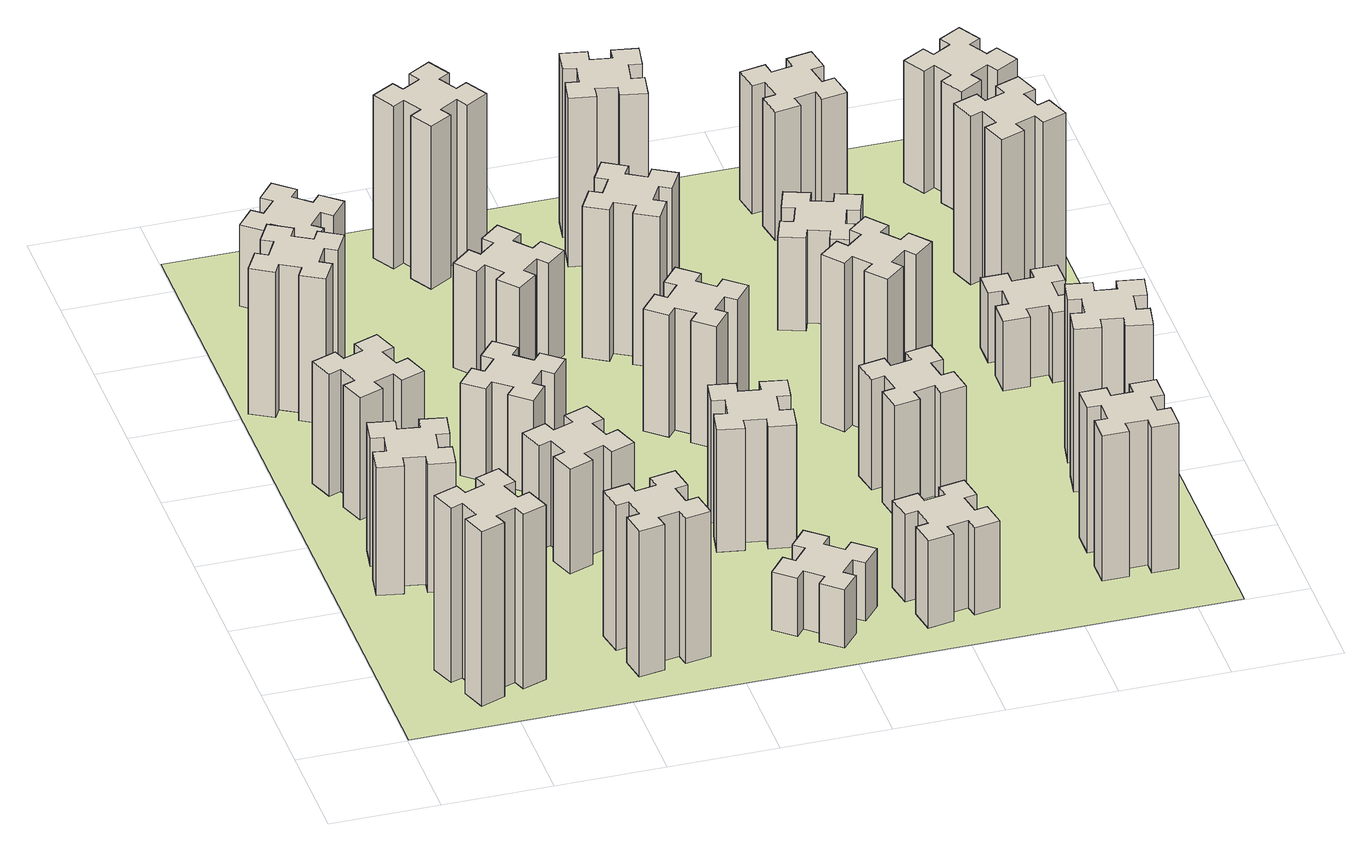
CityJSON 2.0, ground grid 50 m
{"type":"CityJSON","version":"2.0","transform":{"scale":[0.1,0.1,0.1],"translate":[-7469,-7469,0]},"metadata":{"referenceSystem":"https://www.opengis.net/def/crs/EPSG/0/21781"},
"CityObjects":{
"building1":{"type":"Building","attributes":{"class":"1000","function":"1000","usage":"1000","yearOfConstruction":2016,"roofType":"1000","measuredHeight":90,"storeysAboveGround":30,"storeysBelowGround":0},"geometry":[{"type":"Solid","lod":"1","boundaries":[[[[0,1,2,3,4,5,6,7,8,9,10,11,12,13,14,15,16,17,18,19]],[[17,16,20,21]],[[16,15,22,20]],[[15,14,23,22]],[[14,13,24,23]],[[13,12,25,24]],[[12,11,26,25]],[[11,10,27,26]],[[10,9,28,27]],[[9,8,29,28]],[[8,7,30,29]],[[7,6,31,30]],[[6,5,32,31]],[[5,4,33,32]],[[4,3,34,33]],[[3,2,35,34]],[[2,1,36,35]],[[1,0,37,36]],[[0,19,38,37]],[[19,18,39,38]],[[18,17,21,39]],[[24,25,26,27,28,29,30,31,32,33,34,35,36,37,38,39,21,20,22,23]]]]}]},
"building2":{"type":"Building","attributes":{"class":"1000","function":"1000","usage":"1000","yearOfConstruction":2016,"roofType":"1000","measuredHeight":66,"storeysAboveGround":30,"storeysBelowGround":0},"geometry":[{"type":"Solid","lod":"1","boundaries":[[[[40,41,42,43,44,45,46,47,48,49,50,51,52,53,54,55,56,57,58,59]],[[57,56,60,61]],[[56,55,62,60]],[[55,54,63,62]],[[54,53,64,63]],[[53,52,65,64]],[[52,51,66,65]],[[51,50,67,66]],[[50,49,68,67]],[[49,48,69,68]],[[48,47,70,69]],[[47,46,71,70]],[[46,45,72,71]],[[45,44,73,72]],[[44,43,74,73]],[[43,42,75,74]],[[42,41,76,75]],[[41,40,77,76]],[[40,59,78,77]],[[59,58,79,78]],[[58,57,61,79]],[[64,65,66,67,68,69,70,71,72,73,74,75,76,77,78,79,61,60,62,63]]]]}]},
"building3":{"type":"Building","attributes":{"class":"1000","function":"1000","usage":"1000","yearOfConstruction":2016,"roofType":"1000","measuredHeight":63,"storeysAboveGround":30,"storeysBelowGround":0},"geometry":[{"type":"Solid","lod":"1","boundaries":[[[[80,81,82,83,84,85,86,87,88,89,90,91,92,93,94,95,96,97,98,99]],[[97,96,100,101]],[[96,95,102,100]],[[95,94,103,102]],[[94,93,104,103]],[[93,92,105,104]],[[92,91,106,105]],[[91,90,107,106]],[[90,89,108,107]],[[89,88,109,108]],[[88,87,110,109]],[[87,86,111,110]],[[86,85,112,111]],[[85,84,113,112]],[[84,83,114,113]],[[83,82,115,114]],[[82,81,116,115]],[[81,80,117,116]],[[80,99,118,117]],[[99,98,119,118]],[[98,97,101,119]],[[104,105,106,107,108,109,110,111,112,113,114,115,116,117,118,119,101,100,102,103]]]]}]},
"building4":{"type":"Building","attributes":{"class":"1000","function":"1000","usage":"1000","yearOfConstruction":2016,"roofType":"1000","measuredHeight":75,"storeysAboveGround":30,"storeysBelowGround":0},"geometry":[{"type":"Solid","lod":"1","boundaries":[[[[120,121,122,123,124,125,126,127,128,129,130,131,132,133,134,135,136,137,138,139]],[[137,136,140,141]],[[136,135,142,140]],[[135,134,143,142]],[[134,133,144,143]],[[133,132,145,144]],[[132,131,146,145]],[[131,130,147,146]],[[130,129,148,147]],[[129,128,149,148]],[[128,127,150,149]],[[127,126,151,150]],[[126,125,152,151]],[[125,124,153,152]],[[124,123,154,153]],[[123,122,155,154]],[[122,121,156,155]],[[121,120,157,156]],[[120,139,158,157]],[[139,138,159,158]],[[138,137,141,159]],[[144,145,146,147,148,149,150,151,152,153,154,155,156,157,158,159,141,140,142,143]]]]}]},
"building5":{"type":"Building","attributes":{"class":"1000","function":"1000","usage":"1000","yearOfConstruction":2016,"roofType":"1000","measuredHeight":75,"storeysAboveGround":30,"storeysBelowGround":0},"geometry":[{"type":"Solid","lod":"1","boundaries":[[[[160,161,162,163,164,165,166,167,168,169,170,171,172,173,174,175,176,177,178,179]],[[177,176,180,181]],[[176,175,182,180]],[[175,174,183,182]],[[174,173,184,183]],[[173,172,185,184]],[[172,171,186,185]],[[171,170,187,186]],[[170,169,188,187]],[[169,168,189,188]],[[168,167,190,189]],[[167,166,191,190]],[[166,165,192,191]],[[165,164,193,192]],[[164,163,194,193]],[[163,162,195,194]],[[162,161,196,195]],[[161,160,197,196]],[[160,179,198,197]],[[179,178,199,198]],[[178,177,181,199]],[[184,185,186,187,188,189,190,191,192,193,194,195,196,197,198,199,181,180,182,183]]]]}]},
"building6":{"type":"Building","attributes":{"class":"1000","function":"1000","usage":"1000","yearOfConstruction":2016,"roofType":"1000","measuredHeight":42,"storeysAboveGround":30,"storeysBelowGround":0},"geometry":[{"type":"Solid","lod":"1","boundaries":[[[[200,201,202,203,204,205,206,207,208,209,210,211,212,213,214,215,216,217,218,219]],[[217,216,220,221]],[[216,215,222,220]],[[215,214,223,222]],[[214,213,224,223]],[[213,212,225,224]],[[212,211,226,225]],[[211,210,227,226]],[[210,209,228,227]],[[209,208,229,228]],[[208,207,230,229]],[[207,206,231,230]],[[206,205,232,231]],[[205,204,233,232]],[[204,203,234,233]],[[203,202,235,234]],[[202,201,236,235]],[[201,200,237,236]],[[200,219,238,237]],[[219,218,239,238]],[[218,217,221,239]],[[224,225,226,227,228,229,230,231,232,233,234,235,236,237,238,239,221,220,222,223]]]]}]},
"building7":{"type":"Building","attributes":{"class":"1000","function":"1000","usage":"1000","yearOfConstruction":2016,"roofType":"1000","measuredHeight":54,"storeysAboveGround":30,"storeysBelowGround":0},"geometry":[{"type":"Solid","lod":"1","boundaries":[[[[240,241,242,243,244,245,246,247,248,249,250,251,252,253,254,255,256,257,258,259]],[[257,256,260,261]],[[256,255,262,260]],[[255,254,263,262]],[[254,253,264,263]],[[253,252,265,264]],[[252,251,266,265]],[[251,250,267,266]],[[250,249,268,267]],[[249,248,269,268]],[[248,247,270,269]],[[247,246,271,270]],[[246,245,272,271]],[[245,244,273,272]],[[244,243,274,273]],[[243,242,275,274]],[[242,241,276,275]],[[241,240,277,276]],[[240,259,278,277]],[[259,258,279,278]],[[258,257,261,279]],[[264,265,266,267,268,269,270,271,272,273,274,275,276,277,278,279,261,260,262,263]]]]}]},
"building8":{"type":"Building","attributes":{"class":"1000","function":"1000","usage":"1000","yearOfConstruction":2016,"roofType":"1000","measuredHeight":48,"storeysAboveGround":30,"storeysBelowGround":0},"geometry":[{"type":"Solid","lod":"1","boundaries":[[[[280,281,282,283,284,285,286,287,288,289,290,291,292,293,294,295,296,297,298,299]],[[297,296,300,301]],[[296,295,302,300]],[[295,294,303,302]],[[294,293,304,303]],[[293,292,305,304]],[[292,291,306,305]],[[291,290,307,306]],[[290,289,308,307]],[[289,288,309,308]],[[288,287,310,309]],[[287,286,311,310]],[[286,285,312,311]],[[285,284,313,312]],[[284,283,314,313]],[[283,282,315,314]],[[282,281,316,315]],[[281,280,317,316]],[[280,299,318,317]],[[299,298,319,318]],[[298,297,301,319]],[[304,305,306,307,308,309,310,311,312,313,314,315,316,317,318,319,301,300,302,303]]]]}]},
"building9":{"type":"Building","attributes":{"class":"1000","function":"1000","usage":"1000","yearOfConstruction":2016,"roofType":"1000","measuredHeight":54,"storeysAboveGround":30,"storeysBelowGround":0},"geometry":[{"type":"Solid","lod":"1","boundaries":[[[[320,321,322,323,324,325,326,327,328,329,330,331,332,333,334,335,336,337,338,339]],[[337,336,340,341]],[[336,335,342,340]],[[335,334,343,342]],[[334,333,344,343]],[[333,332,345,344]],[[332,331,346,345]],[[331,330,347,346]],[[330,329,348,347]],[[329,328,349,348]],[[328,327,350,349]],[[327,326,351,350]],[[326,325,352,351]],[[325,324,353,352]],[[324,323,354,353]],[[323,322,355,354]],[[322,321,356,355]],[[321,320,357,356]],[[320,339,358,357]],[[339,338,359,358]],[[338,337,341,359]],[[344,345,346,347,348,349,350,351,352,353,354,355,356,357,358,359,341,340,342,343]]]]}]},
"building10":{"type":"Building","attributes":{"class":"1000","function":"1000","usage":"1000","yearOfConstruction":2016,"roofType":"1000","measuredHeight":30,"storeysAboveGround":30,"storeysBelowGround":0},"geometry":[{"type":"Solid","lod":"1","boundaries":[[[[360,361,362,363,364,365,366,367,368,369,370,371,372,373,374,375,376,377,378,379]],[[377,376,380,381]],[[376,375,382,380]],[[375,374,383,382]],[[374,373,384,383]],[[373,372,385,384]],[[372,371,386,385]],[[371,370,387,386]],[[370,369,388,387]],[[369,368,389,388]],[[368,367,390,389]],[[367,366,391,390]],[[366,365,392,391]],[[365,364,393,392]],[[364,363,394,393]],[[363,362,395,394]],[[362,361,396,395]],[[361,360,397,396]],[[360,379,398,397]],[[379,378,399,398]],[[378,377,381,399]],[[384,385,386,387,388,389,390,391,392,393,394,395,396,397,398,399,381,380,382,383]]]]}]},
"building11":{"type":"Building","attributes":{"class":"1000","function":"1000","usage":"1000","yearOfConstruction":2016,"roofType":"1000","measuredHeight":84,"storeysAboveGround":30,"storeysBelowGround":0},"geometry":[{"type":"Solid","lod":"1","boundaries":[[[[400,401,402,403,404,405,406,407,408,409,410,411,412,413,414,415,416,417,418,419]],[[417,416,420,421]],[[416,415,422,420]],[[415,414,423,422]],[[414,413,424,423]],[[413,412,425,424]],[[412,411,426,425]],[[411,410,427,426]],[[410,409,428,427]],[[409,408,429,428]],[[408,407,430,429]],[[407,406,431,430]],[[406,405,432,431]],[[405,404,433,432]],[[404,403,434,433]],[[403,402,435,434]],[[402,401,436,435]],[[401,400,437,436]],[[400,419,438,437]],[[419,418,439,438]],[[418,417,421,439]],[[424,425,426,427,428,429,430,431,432,433,434,435,436,437,438,439,421,420,422,423]]]]}]},
"building12":{"type":"Building","attributes":{"class":"1000","function":"1000","usage":"1000","yearOfConstruction":2016,"roofType":"1000","measuredHeight":63,"storeysAboveGround":30,"storeysBelowGround":0},"geometry":[{"type":"Solid","lod":"1","boundaries":[[[[440,441,442,443,444,445,446,447,448,449,450,451,452,453,454,455,456,457,458,459]],[[457,456,460,461]],[[456,455,462,460]],[[455,454,463,462]],[[454,453,464,463]],[[453,452,465,464]],[[452,451,466,465]],[[451,450,467,466]],[[450,449,468,467]],[[449,448,469,468]],[[448,447,470,469]],[[447,446,471,470]],[[446,445,472,471]],[[445,444,473,472]],[[444,443,474,473]],[[443,442,475,474]],[[442,441,476,475]],[[441,440,477,476]],[[440,459,478,477]],[[459,458,479,478]],[[458,457,461,479]],[[464,465,466,467,468,469,470,471,472,473,474,475,476,477,478,479,461,460,462,463]]]]}]},
"building13":{"type":"Building","attributes":{"class":"1000","function":"1000","usage":"1000","yearOfConstruction":2016,"roofType":"1000","measuredHeight":63,"storeysAboveGround":30,"storeysBelowGround":0},"geometry":[{"type":"Solid","lod":"1","boundaries":[[[[480,481,482,483,484,485,486,487,488,489,490,491,492,493,494,495,496,497,498,499]],[[497,496,500,501]],[[496,495,502,500]],[[495,494,503,502]],[[494,493,504,503]],[[493,492,505,504]],[[492,491,506,505]],[[491,490,507,506]],[[490,489,508,507]],[[489,488,509,508]],[[488,487,510,509]],[[487,486,511,510]],[[486,485,512,511]],[[485,484,513,512]],[[484,483,514,513]],[[483,482,515,514]],[[482,481,516,515]],[[481,480,517,516]],[[480,499,518,517]],[[499,498,519,518]],[[498,497,501,519]],[[504,505,506,507,508,509,510,511,512,513,514,515,516,517,518,519,501,500,502,503]]]]}]},
"building14":{"type":"Building","attributes":{"class":"1000","function":"1000","usage":"1000","yearOfConstruction":2016,"roofType":"1000","measuredHeight":78,"storeysAboveGround":30,"storeysBelowGround":0},"geometry":[{"type":"Solid","lod":"1","boundaries":[[[[520,521,522,523,524,525,526,527,528,529,530,531,532,533,534,535,536,537,538,539]],[[537,536,540,541]],[[536,535,542,540]],[[535,534,543,542]],[[534,533,544,543]],[[533,532,545,544]],[[532,531,546,545]],[[531,530,547,546]],[[530,529,548,547]],[[529,528,549,548]],[[528,527,550,549]],[[527,526,551,550]],[[526,525,552,551]],[[525,524,553,552]],[[524,523,554,553]],[[523,522,555,554]],[[522,521,556,555]],[[521,520,557,556]],[[520,539,558,557]],[[539,538,559,558]],[[538,537,541,559]],[[544,545,546,547,548,549,550,551,552,553,554,555,556,557,558,559,541,540,542,543]]]]}]},
"building15":{"type":"Building","attributes":{"class":"1000","function":"1000","usage":"1000","yearOfConstruction":2016,"roofType":"1000","measuredHeight":45,"storeysAboveGround":30,"storeysBelowGround":0},"geometry":[{"type":"Solid","lod":"1","boundaries":[[[[560,561,562,563,564,565,566,567,568,569,570,571,572,573,574,575,576,577,578,579]],[[577,576,580,581]],[[576,575,582,580]],[[575,574,583,582]],[[574,573,584,583]],[[573,572,585,584]],[[572,571,586,585]],[[571,570,587,586]],[[570,569,588,587]],[[569,568,589,588]],[[568,567,590,589]],[[567,566,591,590]],[[566,565,592,591]],[[565,564,593,592]],[[564,563,594,593]],[[563,562,595,594]],[[562,561,596,595]],[[561,560,597,596]],[[560,579,598,597]],[[579,578,599,598]],[[578,577,581,599]],[[584,585,586,587,588,589,590,591,592,593,594,595,596,597,598,599,581,580,582,583]]]]}]},
"building16":{"type":"Building","attributes":{"class":"1000","function":"1000","usage":"1000","yearOfConstruction":2016,"roofType":"1000","measuredHeight":87,"storeysAboveGround":30,"storeysBelowGround":0},"geometry":[{"type":"Solid","lod":"1","boundaries":[[[[600,601,602,603,604,605,606,607,608,609,610,611,612,613,614,615,616,617,618,619]],[[617,616,620,621]],[[616,615,622,620]],[[615,614,623,622]],[[614,613,624,623]],[[613,612,625,624]],[[612,611,626,625]],[[611,610,627,626]],[[610,609,628,627]],[[609,608,629,628]],[[608,607,630,629]],[[607,606,631,630]],[[606,605,632,631]],[[605,604,633,632]],[[604,603,634,633]],[[603,602,635,634]],[[602,601,636,635]],[[601,600,637,636]],[[600,619,638,637]],[[619,618,639,638]],[[618,617,621,639]],[[624,625,626,627,628,629,630,631,632,633,634,635,636,637,638,639,621,620,622,623]]]]}]},
"building17":{"type":"Building","attributes":{"class":"1000","function":"1000","usage":"1000","yearOfConstruction":2016,"roofType":"1000","measuredHeight":57,"storeysAboveGround":30,"storeysBelowGround":0},"geometry":[{"type":"Solid","lod":"1","boundaries":[[[[640,641,642,643,644,645,646,647,648,649,650,651,652,653,654,655,656,657,658,659]],[[657,656,660,661]],[[656,655,662,660]],[[655,654,663,662]],[[654,653,664,663]],[[653,652,665,664]],[[652,651,666,665]],[[651,650,667,666]],[[650,649,668,667]],[[649,648,669,668]],[[648,647,670,669]],[[647,646,671,670]],[[646,645,672,671]],[[645,644,673,672]],[[644,643,674,673]],[[643,642,675,674]],[[642,641,676,675]],[[641,640,677,676]],[[640,659,678,677]],[[659,658,679,678]],[[658,657,661,679]],[[664,665,666,667,668,669,670,671,672,673,674,675,676,677,678,679,661,660,662,663]]]]}]},
"building18":{"type":"Building","attributes":{"class":"1000","function":"1000","usage":"1000","yearOfConstruction":2016,"roofType":"1000","measuredHeight":87,"storeysAboveGround":30,"storeysBelowGround":0},"geometry":[{"type":"Solid","lod":"1","boundaries":[[[[680,681,682,683,684,685,686,687,688,689,690,691,692,693,694,695,696,697,698,699]],[[697,696,700,701]],[[696,695,702,700]],[[695,694,703,702]],[[694,693,704,703]],[[693,692,705,704]],[[692,691,706,705]],[[691,690,707,706]],[[690,689,708,707]],[[689,688,709,708]],[[688,687,710,709]],[[687,686,711,710]],[[686,685,712,711]],[[685,684,713,712]],[[684,683,714,713]],[[683,682,715,714]],[[682,681,716,715]],[[681,680,717,716]],[[680,699,718,717]],[[699,698,719,718]],[[698,697,701,719]],[[704,705,706,707,708,709,710,711,712,713,714,715,716,717,718,719,701,700,702,703]]]]}]},
"building19":{"type":"Building","attributes":{"class":"1000","function":"1000","usage":"1000","yearOfConstruction":2016,"roofType":"1000","measuredHeight":48,"storeysAboveGround":30,"storeysBelowGround":0},"geometry":[{"type":"Solid","lod":"1","boundaries":[[[[720,721,722,723,724,725,726,727,728,729,730,731,732,733,734,735,736,737,738,739]],[[737,736,740,741]],[[736,735,742,740]],[[735,734,743,742]],[[734,733,744,743]],[[733,732,745,744]],[[732,731,746,745]],[[731,730,747,746]],[[730,729,748,747]],[[729,728,749,748]],[[728,727,750,749]],[[727,726,751,750]],[[726,725,752,751]],[[725,724,753,752]],[[724,723,754,753]],[[723,722,755,754]],[[722,721,756,755]],[[721,720,757,756]],[[720,739,758,757]],[[739,738,759,758]],[[738,737,741,759]],[[744,745,746,747,748,749,750,751,752,753,754,755,756,757,758,759,741,740,742,743]]]]}]},
"building20":{"type":"Building","attributes":{"class":"1000","function":"1000","usage":"1000","yearOfConstruction":2016,"roofType":"1000","measuredHeight":75,"storeysAboveGround":30,"storeysBelowGround":0},"geometry":[{"type":"Solid","lod":"1","boundaries":[[[[760,761,762,763,764,765,766,767,768,769,770,771,772,773,774,775,776,777,778,779]],[[777,776,780,781]],[[776,775,782,780]],[[775,774,783,782]],[[774,773,784,783]],[[773,772,785,784]],[[772,771,786,785]],[[771,770,787,786]],[[770,769,788,787]],[[769,768,789,788]],[[768,767,790,789]],[[767,766,791,790]],[[766,765,792,791]],[[765,764,793,792]],[[764,763,794,793]],[[763,762,795,794]],[[762,761,796,795]],[[761,760,797,796]],[[760,779,798,797]],[[779,778,799,798]],[[778,777,781,799]],[[784,785,786,787,788,789,790,791,792,793,794,795,796,797,798,799,781,780,782,783]]]]}]},
"building21":{"type":"Building","attributes":{"class":"1000","function":"1000","usage":"1000","yearOfConstruction":2016,"roofType":"1000","measuredHeight":66,"storeysAboveGround":30,"storeysBelowGround":0},"geometry":[{"type":"Solid","lod":"1","boundaries":[[[[800,801,802,803,804,805,806,807,808,809,810,811,812,813,814,815,816,817,818,819]],[[817,816,820,821]],[[816,815,822,820]],[[815,814,823,822]],[[814,813,824,823]],[[813,812,825,824]],[[812,811,826,825]],[[811,810,827,826]],[[810,809,828,827]],[[809,808,829,828]],[[808,807,830,829]],[[807,806,831,830]],[[806,805,832,831]],[[805,804,833,832]],[[804,803,834,833]],[[803,802,835,834]],[[802,801,836,835]],[[801,800,837,836]],[[800,819,838,837]],[[819,818,839,838]],[[818,817,821,839]],[[824,825,826,827,828,829,830,831,832,833,834,835,836,837,838,839,821,820,822,823]]]]}]},
"building22":{"type":"Building","attributes":{"class":"1000","function":"1000","usage":"1000","yearOfConstruction":2016,"roofType":"1000","measuredHeight":84,"storeysAboveGround":30,"storeysBelowGround":0},"geometry":[{"type":"Solid","lod":"1","boundaries":[[[[840,841,842,843,844,845,846,847,848,849,850,851,852,853,854,855,856,857,858,859]],[[857,856,860,861]],[[856,855,862,860]],[[855,854,863,862]],[[854,853,864,863]],[[853,852,865,864]],[[852,851,866,865]],[[851,850,867,866]],[[850,849,868,867]],[[849,848,869,868]],[[848,847,870,869]],[[847,846,871,870]],[[846,845,872,871]],[[845,844,873,872]],[[844,843,874,873]],[[843,842,875,874]],[[842,841,876,875]],[[841,840,877,876]],[[840,859,878,877]],[[859,858,879,878]],[[858,857,861,879]],[[864,865,866,867,868,869,870,871,872,873,874,875,876,877,878,879,861,860,862,863]]]]}]},
"building23":{"type":"Building","attributes":{"class":"1000","function":"1000","usage":"1000","yearOfConstruction":2016,"roofType":"1000","measuredHeight":36,"storeysAboveGround":30,"storeysBelowGround":0},"geometry":[{"type":"Solid","lod":"1","boundaries":[[[[880,881,882,883,884,885,886,887,888,889,890,891,892,893,894,895,896,897,898,899]],[[897,896,900,901]],[[896,895,902,900]],[[895,894,903,902]],[[894,893,904,903]],[[893,892,905,904]],[[892,891,906,905]],[[891,890,907,906]],[[890,889,908,907]],[[889,888,909,908]],[[888,887,910,909]],[[887,886,911,910]],[[886,885,912,911]],[[885,884,913,912]],[[884,883,914,913]],[[883,882,915,914]],[[882,881,916,915]],[[881,880,917,916]],[[880,899,918,917]],[[899,898,919,918]],[[898,897,901,919]],[[904,905,906,907,908,909,910,911,912,913,914,915,916,917,918,919,901,900,902,903]]]]}]},
"building24":{"type":"Building","attributes":{"class":"1000","function":"1000","usage":"1000","yearOfConstruction":2016,"roofType":"1000","measuredHeight":87,"storeysAboveGround":30,"storeysBelowGround":0},"geometry":[{"type":"Solid","lod":"1","boundaries":[[[[920,921,922,923,924,925,926,927,928,929,930,931,932,933,934,935,936,937,938,939]],[[937,936,940,941]],[[936,935,942,940]],[[935,934,943,942]],[[934,933,944,943]],[[933,932,945,944]],[[932,931,946,945]],[[931,930,947,946]],[[930,929,948,947]],[[929,928,949,948]],[[928,927,950,949]],[[927,926,951,950]],[[926,925,952,951]],[[925,924,953,952]],[[924,923,954,953]],[[923,922,955,954]],[[922,921,956,955]],[[921,920,957,956]],[[920,939,958,957]],[[939,938,959,958]],[[938,937,941,959]],[[944,945,946,947,948,949,950,951,952,953,954,955,956,957,958,959,941,940,942,943]]]]}]},
"building25":{"type":"Building","attributes":{"class":"1000","function":"1000","usage":"1000","yearOfConstruction":2016,"roofType":"1000","measuredHeight":63,"storeysAboveGround":30,"storeysBelowGround":0},"geometry":[{"type":"Solid","lod":"1","boundaries":[[[[960,961,962,963,964,965,966,967,968,969,970,971,972,973,974,975,976,977,978,979]],[[977,976,980,981]],[[976,975,982,980]],[[975,974,983,982]],[[974,973,984,983]],[[973,972,985,984]],[[972,971,986,985]],[[971,970,987,986]],[[970,969,988,987]],[[969,968,989,988]],[[968,967,990,989]],[[967,966,991,990]],[[966,965,992,991]],[[965,964,993,992]],[[964,963,994,993]],[[963,962,995,994]],[[962,961,996,995]],[[961,960,997,996]],[[960,979,998,997]],[[979,978,999,998]],[[978,977,981,999]],[[984,985,986,987,988,989,990,991,992,993,994,995,996,997,998,999,981,980,982,983]]]]}]},
"landuse1":{"type":"LandUse","attributes":{"name":"plot1","function":"1010"},"geometry":[{"type":"MultiSurface","lod":"1","boundaries":[[[1000,1001,1002,1003]]]}]}
},
"vertices":[
[485,496,0],[391,462,0],[370,518,0],[257,477,0],[299,364,0],[355,385,0],[389,291,0],[333,270,0],[374,157,0],[487,199,0],[466,255,0],[560,289,0],[580,233,0],[693,274,0],[652,387,0],[596,366,0],[562,460,0],[618,480,0],[577,593,0],[464,552,0],[562,460,900],[618,480,900],[596,366,900],[652,387,900],[693,274,900],[580,233,900],[560,289,900],[466,255,900],[487,199,900],[374,157,900],[333,270,900],[389,291,900],[355,385,900],[299,364,900],[257,477,900],[370,518,900],[391,462,900],[485,496,900],[464,552,900],[577,593,900],
[444,1315,0],[345,1332,0],[356,1391,0],[237,1412,0],[217,1294,0],[276,1284,0],[258,1185,0],[199,1196,0],[178,1077,0],[297,1057,0],[307,1116,0],[405,1098,0],[395,1039,0],[513,1018,0],[534,1137,0],[475,1147,0],[492,1245,0],[551,1235,0],[572,1353,0],[454,1374,0],[492,1245,660],[551,1235,660],[475,1147,660],[534,1137,660],[513,1018,660],[395,1039,660],[405,1098,660],[307,1116,660],[297,1057,660],[178,1077,660],[199,1196,660],[258,1185,660],[276,1284,660],[217,1294,660],[237,1412,660],[356,1391,660],[345,1332,660],[444,1315,660],[454,1374,660],[572,1353,660],
[385,1976,0],[291,1942,0],[270,1998,0],[157,1957,0],[199,1844,0],[255,1865,0],[289,1771,0],[233,1750,0],[274,1637,0],[387,1679,0],[366,1735,0],[460,1769,0],[480,1713,0],[593,1754,0],[552,1867,0],[496,1846,0],[462,1940,0],[518,1960,0],[477,2073,0],[364,2032,0],[462,1940,630],[518,1960,630],[496,1846,630],[552,1867,630],[593,1754,630],[480,1713,630],[460,1769,630],[366,1735,630],[387,1679,630],[274,1637,630],[233,1750,630],[289,1771,630],[255,1865,630],[199,1844,630],[157,1957,630],[270,1998,630],[291,1942,630],[385,1976,630],[364,2032,630],[477,2073,630],
[346,2497,0],[396,2584,0],[448,2554,0],[508,2658,0],[404,2718,0],[374,2666,0],[287,2716,0],[317,2768,0],[213,2828,0],[153,2724,0],[205,2694,0],[155,2607,0],[103,2637,0],[43,2533,0],[147,2473,0],[177,2525,0],[264,2475,0],[234,2423,0],[338,2363,0],[398,2467,0],[264,2475,750],[234,2423,750],[177,2525,750],[147,2473,750],[43,2533,750],[103,2637,750],[155,2607,750],[205,2694,750],[153,2724,750],[213,2828,750],[317,2768,750],[287,2716,750],[374,2666,750],[404,2718,750],[508,2658,750],[448,2554,750],[396,2584,750],[346,2497,750],[398,2467,750],[338,2363,750],
[1098,405,0],[1116,307,0],[1057,297,0],[1077,178,0],[1196,199,0],[1185,258,0],[1284,276,0],[1294,217,0],[1412,237,0],[1391,356,0],[1332,345,0],[1315,444,0],[1374,454,0],[1353,572,0],[1235,551,0],[1245,492,0],[1147,475,0],[1137,534,0],[1018,513,0],[1039,395,0],[1147,475,750],[1137,534,750],[1245,492,750],[1235,551,750],[1353,572,750],[1374,454,750],[1315,444,750],[1332,345,750],[1391,356,750],[1412,237,750],[1294,217,750],[1284,276,750],[1185,258,750],[1196,199,750],[1077,178,750],[1057,297,750],[1116,307,750],[1098,405,750],[1039,395,750],[1018,513,750],
[584,3387,0],[508,3452,0],[546,3498,0],[454,3575,0],[377,3483,0],[423,3444,0],[359,3368,0],[313,3406,0],[236,3314,0],[328,3237,0],[366,3283,0],[443,3219,0],[404,3173,0],[496,3096,0],[573,3188,0],[527,3226,0],[592,3303,0],[638,3264,0],[715,3356,0],[623,3433,0],[592,3303,420],[638,3264,420],[527,3226,420],[573,3188,420],[496,3096,420],[404,3173,420],[443,3219,420],[366,3283,420],[328,3237,420],[236,3314,420],[313,3406,420],[359,3368,420],[423,3444,420],[377,3483,420],[454,3575,420],[546,3498,420],[508,3452,420],[584,3387,420],[623,3433,420],[715,3356,420],
[995,1225,0],[1029,1131,0],[973,1110,0],[1014,997,0],[1127,1039,0],[1106,1095,0],[1200,1129,0],[1220,1073,0],[1333,1114,0],[1292,1227,0],[1236,1206,0],[1202,1300,0],[1258,1320,0],[1217,1433,0],[1104,1392,0],[1125,1336,0],[1031,1302,0],[1010,1358,0],[897,1317,0],[939,1204,0],[1031,1302,540],[1010,1358,540],[1125,1336,540],[1104,1392,540],[1217,1433,540],[1258,1320,540],[1202,1300,540],[1236,1206,540],[1292,1227,540],[1333,1114,540],[1220,1073,540],[1200,1129,540],[1106,1095,540],[1127,1039,540],[1014,997,540],[973,1110,540],[1029,1131,540],[995,1225,540],[939,1204,540],[897,1317,540],
[906,1803,0],[983,1739,0],[944,1693,0],[1036,1616,0],[1113,1708,0],[1067,1746,0],[1132,1823,0],[1178,1784,0],[1255,1876,0],[1163,1953,0],[1124,1907,0],[1048,1972,0],[1086,2018,0],[994,2095,0],[917,2003,0],[963,1964,0],[899,1888,0],[853,1926,0],[776,1834,0],[868,1757,0],[899,1888,480],[853,1926,480],[963,1964,480],[917,2003,480],[994,2095,480],[1086,2018,480],[1048,1972,480],[1124,1907,480],[1163,1953,480],[1255,1876,480],[1178,1784,480],[1132,1823,480],[1067,1746,480],[1113,1708,480],[1036,1616,480],[944,1693,480],[983,1739,480],[906,1803,480],[868,1757,480],[776,1834,480],
[1183,2712,0],[1106,2647,0],[1068,2693,0],[976,2616,0],[1053,2524,0],[1099,2563,0],[1163,2486,0],[1117,2448,0],[1194,2356,0],[1286,2433,0],[1248,2479,0],[1324,2543,0],[1363,2497,0],[1455,2574,0],[1378,2666,0],[1332,2628,0],[1267,2704,0],[1313,2743,0],[1236,2835,0],[1144,2758,0],[1267,2704,540],[1313,2743,540],[1332,2628,540],[1378,2666,540],[1455,2574,540],[1363,2497,540],[1324,2543,540],[1248,2479,540],[1286,2433,540],[1194,2356,540],[1117,2448,540],[1163,2486,540],[1099,2563,540],[1053,2524,540],[976,2616,540],[1068,2693,540],[1106,2647,540],[1183,2712,540],[1144,2758,540],[1236,2835,540],
[2007,266,0],[2072,343,0],[2118,304,0],[2195,396,0],[2103,473,0],[2064,427,0],[1988,492,0],[2026,538,0],[1934,615,0],[1857,523,0],[1903,484,0],[1839,408,0],[1793,446,0],[1716,354,0],[1808,277,0],[1846,323,0],[1923,259,0],[1884,213,0],[1976,136,0],[2053,228,0],[1923,259,300],[1884,213,300],[1846,323,300],[1808,277,300],[1716,354,300],[1793,446,300],[1839,408,300],[1903,484,300],[1857,523,300],[1934,615,300],[2026,538,300],[1988,492,300],[2064,427,300],[2103,473,300],[2195,396,300],[2118,304,300],[2072,343,300],[2007,266,300],[2053,228,300],[1976,136,300],
[1104,3556,0],[1017,3506,0],[987,3558,0],[883,3498,0],[943,3394,0],[995,3424,0],[1045,3337,0],[993,3307,0],[1053,3203,0],[1157,3263,0],[1127,3315,0],[1214,3365,0],[1244,3313,0],[1348,3373,0],[1288,3477,0],[1236,3447,0],[1186,3534,0],[1238,3564,0],[1178,3668,0],[1074,3608,0],[1186,3534,840],[1238,3564,840],[1236,3447,840],[1288,3477,840],[1348,3373,840],[1244,3313,840],[1214,3365,840],[1127,3315,840],[1157,3263,840],[1053,3203,840],[993,3307,840],[1045,3337,840],[995,3424,840],[943,3394,840],[883,3498,840],[987,3558,840],[1017,3506,840],[1104,3556,840],[1074,3608,840],[1178,3668,840],
[1924,1215,0],[1825,1232,0],[1836,1291,0],[1717,1312,0],[1697,1194,0],[1756,1184,0],[1738,1085,0],[1679,1096,0],[1658,977,0],[1777,957,0],[1787,1016,0],[1885,998,0],[1875,939,0],[1993,918,0],[2014,1037,0],[1955,1047,0],[1972,1145,0],[2031,1135,0],[2052,1253,0],[1934,1274,0],[1972,1145,630],[2031,1135,630],[1955,1047,630],[2014,1037,630],[1993,918,630],[1875,939,630],[1885,998,630],[1787,1016,630],[1777,957,630],[1658,977,630],[1679,1096,630],[1738,1085,630],[1756,1184,630],[1697,1194,630],[1717,1312,630],[1836,1291,630],[1825,1232,630],[1924,1215,630],[1934,1274,630],[2052,1253,630],
[1907,1846,0],[1972,1923,0],[2018,1884,0],[2095,1976,0],[2003,2053,0],[1964,2007,0],[1888,2072,0],[1926,2118,0],[1834,2195,0],[1757,2103,0],[1803,2064,0],[1739,1988,0],[1693,2026,0],[1616,1934,0],[1708,1857,0],[1746,1903,0],[1823,1839,0],[1784,1793,0],[1876,1716,0],[1953,1808,0],[1823,1839,630],[1784,1793,630],[1746,1903,630],[1708,1857,630],[1616,1934,630],[1693,2026,630],[1739,1988,630],[1803,2064,630],[1757,2103,630],[1834,2195,630],[1926,2118,630],[1888,2072,630],[1964,2007,630],[2003,2053,630],[2095,1976,630],[2018,1884,630],[1972,1923,630],[1907,1846,630],[1953,1808,630],[1876,1716,630],
[1685,2694,0],[1635,2607,0],[1583,2637,0],[1523,2533,0],[1627,2473,0],[1657,2525,0],[1744,2475,0],[1714,2423,0],[1818,2363,0],[1878,2467,0],[1826,2497,0],[1876,2584,0],[1928,2554,0],[1988,2658,0],[1884,2718,0],[1854,2666,0],[1767,2716,0],[1797,2768,0],[1693,2828,0],[1633,2724,0],[1767,2716,780],[1797,2768,780],[1854,2666,780],[1884,2718,780],[1988,2658,780],[1928,2554,780],[1876,2584,780],[1826,2497,780],[1878,2467,780],[1818,2363,780],[1714,2423,780],[1744,2475,780],[1657,2525,780],[1627,2473,780],[1523,2533,780],[1583,2637,780],[1635,2607,780],[1685,2694,780],[1633,2724,780],[1693,2828,780],
[2525,492,0],[2427,475,0],[2417,534,0],[2298,513,0],[2319,395,0],[2378,405,0],[2396,307,0],[2337,297,0],[2357,178,0],[2476,199,0],[2465,258,0],[2564,276,0],[2574,217,0],[2692,237,0],[2671,356,0],[2612,345,0],[2595,444,0],[2654,454,0],[2633,572,0],[2515,551,0],[2595,444,450],[2654,454,450],[2612,345,450],[2671,356,450],[2692,237,450],[2574,217,450],[2564,276,450],[2465,258,450],[2476,199,450],[2357,178,450],[2337,297,450],[2396,307,450],[2378,405,450],[2319,395,450],[2298,513,450],[2417,534,450],[2427,475,450],[2525,492,450],[2515,551,450],[2633,572,450],
[1787,3236,0],[1885,3218,0],[1875,3159,0],[1993,3138,0],[2014,3257,0],[1955,3267,0],[1972,3365,0],[2031,3355,0],[2052,3473,0],[1934,3494,0],[1924,3435,0],[1825,3452,0],[1836,3511,0],[1717,3532,0],[1697,3414,0],[1756,3404,0],[1738,3305,0],[1679,3316,0],[1658,3197,0],[1777,3177,0],[1738,3305,870],[1679,3316,870],[1756,3404,870],[1697,3414,870],[1717,3532,870],[1836,3511,870],[1825,3452,870],[1924,3435,870],[1934,3494,870],[2052,3473,870],[2031,3355,870],[1972,3365,870],[1955,3267,870],[2014,3257,870],[1993,3138,870],[1875,3159,870],[1885,3218,870],[1787,3236,870],[1777,3177,870],[1658,3197,870],
[2712,1185,0],[2695,1284,0],[2754,1294,0],[2733,1412,0],[2615,1391,0],[2625,1332,0],[2527,1315,0],[2517,1374,0],[2398,1353,0],[2419,1235,0],[2478,1245,0],[2496,1147,0],[2437,1137,0],[2457,1018,0],[2576,1039,0],[2565,1098,0],[2664,1116,0],[2674,1057,0],[2792,1077,0],[2771,1196,0],[2664,1116,570],[2674,1057,570],[2565,1098,570],[2576,1039,570],[2457,1018,570],[2437,1137,570],[2496,1147,570],[2478,1245,570],[2419,1235,570],[2398,1353,570],[2517,1374,570],[2527,1315,570],[2625,1332,570],[2615,1391,570],[2733,1412,570],[2754,1294,570],[2695,1284,570],[2712,1185,570],[2771,1196,570],[2792,1077,570],
[2628,1639,0],[2704,1703,0],[2743,1657,0],[2835,1734,0],[2758,1826,0],[2712,1788,0],[2647,1864,0],[2693,1903,0],[2616,1995,0],[2524,1918,0],[2563,1872,0],[2486,1807,0],[2448,1853,0],[2356,1776,0],[2433,1684,0],[2479,1723,0],[2543,1646,0],[2497,1608,0],[2574,1516,0],[2666,1593,0],[2543,1646,870],[2497,1608,870],[2479,1723,870],[2433,1684,870],[2356,1776,870],[2448,1853,870],[2486,1807,870],[2563,1872,870],[2524,1918,870],[2616,1995,870],[2693,1903,870],[2647,1864,870],[2712,1788,870],[2758,1826,870],[2835,1734,870],[2743,1657,870],[2704,1703,870],[2628,1639,870],[2666,1593,870],[2574,1516,870],
[2680,2682,0],[2586,2716,0],[2607,2772,0],[2494,2813,0],[2453,2700,0],[2509,2680,0],[2475,2586,0],[2419,2607,0],[2377,2494,0],[2490,2453,0],[2511,2509,0],[2605,2475,0],[2584,2419,0],[2697,2377,0],[2738,2490,0],[2682,2511,0],[2716,2605,0],[2772,2584,0],[2813,2697,0],[2700,2738,0],[2716,2605,480],[2772,2584,480],[2682,2511,480],[2738,2490,480],[2697,2377,480],[2584,2419,480],[2605,2475,480],[2511,2509,480],[2490,2453,480],[2377,2494,480],[2419,2607,480],[2475,2586,480],[2509,2680,480],[2453,2700,480],[2494,2813,480],[2607,2772,480],[2586,2716,480],[2680,2682,480],[2700,2738,480],[2813,2697,480],
[3225,525,0],[3225,425,0],[3165,425,0],[3165,305,0],[3285,305,0],[3285,365,0],[3385,365,0],[3385,305,0],[3505,305,0],[3505,425,0],[3445,425,0],[3445,525,0],[3505,525,0],[3505,645,0],[3385,645,0],[3385,585,0],[3285,585,0],[3285,645,0],[3165,645,0],[3165,525,0],[3285,585,750],[3285,645,750],[3385,585,750],[3385,645,750],[3505,645,750],[3505,525,750],[3445,525,750],[3445,425,750],[3505,425,750],[3505,305,750],[3385,305,750],[3385,365,750],[3285,365,750],[3285,305,750],[3165,305,750],[3165,425,750],[3225,425,750],[3225,525,750],[3165,525,750],[3165,645,750],
[2665,3218,0],[2764,3236,0],[2774,3177,0],[2892,3197,0],[2871,3316,0],[2812,3305,0],[2795,3404,0],[2854,3414,0],[2833,3532,0],[2715,3511,0],[2725,3452,0],[2627,3435,0],[2617,3494,0],[2498,3473,0],[2519,3355,0],[2578,3365,0],[2596,3267,0],[2537,3257,0],[2557,3138,0],[2676,3159,0],[2596,3267,660],[2537,3257,660],[2578,3365,660],[2519,3355,660],[2498,3473,660],[2617,3494,660],[2627,3435,660],[2725,3452,660],[2715,3511,660],[2833,3532,660],[2854,3414,660],[2795,3404,660],[2812,3305,660],[2871,3316,660],[2892,3197,660],[2774,3177,660],[2764,3236,660],[2665,3218,660],[2676,3159,660],[2557,3138,660],
[3336,1184,0],[3318,1085,0],[3259,1096,0],[3238,977,0],[3357,957,0],[3367,1016,0],[3465,998,0],[3455,939,0],[3573,918,0],[3594,1037,0],[3535,1047,0],[3552,1145,0],[3611,1135,0],[3632,1253,0],[3514,1274,0],[3504,1215,0],[3405,1232,0],[3416,1291,0],[3297,1312,0],[3277,1194,0],[3405,1232,840],[3416,1291,840],[3504,1215,840],[3514,1274,840],[3632,1253,840],[3611,1135,840],[3552,1145,840],[3535,1047,840],[3594,1037,840],[3573,918,840],[3455,939,840],[3465,998,840],[3367,1016,840],[3357,957,840],[3238,977,840],[3259,1096,840],[3318,1085,840],[3336,1184,840],[3277,1194,840],[3297,1312,840],
[3225,2005,0],[3225,1905,0],[3165,1905,0],[3165,1785,0],[3285,1785,0],[3285,1845,0],[3385,1845,0],[3385,1785,0],[3505,1785,0],[3505,1905,0],[3445,1905,0],[3445,2005,0],[3505,2005,0],[3505,2125,0],[3385,2125,0],[3385,2065,0],[3285,2065,0],[3285,2125,0],[3165,2125,0],[3165,2005,0],[3285,2065,360],[3285,2125,360],[3385,2065,360],[3385,2125,360],[3505,2125,360],[3505,2005,360],[3445,2005,360],[3445,1905,360],[3505,1905,360],[3505,1785,360],[3385,1785,360],[3385,1845,360],[3285,1845,360],[3285,1785,360],[3165,1785,360],[3165,1905,360],[3225,1905,360],[3225,2005,360],[3165,2005,360],[3165,2125,360],
[3445,2716,0],[3351,2682,0],[3330,2738,0],[3217,2697,0],[3259,2584,0],[3315,2605,0],[3349,2511,0],[3293,2490,0],[3334,2377,0],[3447,2419,0],[3426,2475,0],[3520,2509,0],[3540,2453,0],[3653,2494,0],[3612,2607,0],[3556,2586,0],[3522,2680,0],[3578,2700,0],[3537,2813,0],[3424,2772,0],[3522,2680,870],[3578,2700,870],[3556,2586,870],[3612,2607,870],[3653,2494,870],[3540,2453,870],[3520,2509,870],[3426,2475,870],[3447,2419,870],[3334,2377,870],[3293,2490,870],[3349,2511,870],[3315,2605,870],[3259,2584,870],[3217,2697,870],[3330,2738,870],[3351,2682,870],[3445,2716,870],[3424,2772,870],[3537,2813,870],
[3556,3347,0],[3506,3434,0],[3558,3464,0],[3498,3568,0],[3394,3508,0],[3424,3456,0],[3337,3406,0],[3307,3458,0],[3203,3398,0],[3263,3294,0],[3315,3324,0],[3365,3237,0],[3313,3207,0],[3373,3103,0],[3477,3163,0],[3447,3215,0],[3534,3265,0],[3564,3213,0],[3668,3273,0],[3608,3377,0],[3534,3265,630],[3564,3213,630],[3447,3215,630],[3477,3163,630],[3373,3103,630],[3313,3207,630],[3365,3237,630],[3315,3324,630],[3263,3294,630],[3203,3398,630],[3307,3458,630],[3337,3406,630],[3424,3456,630],[3394,3508,630],[3498,3568,630],[3558,3464,630],[3506,3434,630],[3556,3347,630],[3608,3377,630],[3668,3273,630],
[5,3705,0],[3705,3705,0],[3705,5,0],[5,5,0]
]}
